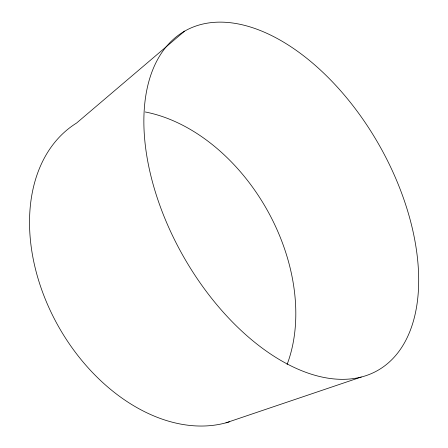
<?xml version="1.0" encoding="UTF-8"?>
<svg xmlns="http://www.w3.org/2000/svg" width="448" height="448" viewBox="0 0 448 448"><rect width="100%" height="100%" fill="white"/><g stroke="black" fill="none" stroke-linecap="round" stroke-linejoin="round"><path stroke-width="0.67" d="M184.621 31.119L76.58 123.043A168.622 119.487 60.4 0 0 53.861 317.878A168.622 119.487 60.4 0 0 229.376 421.826M225.966 422.822L361.284 377.037A195.194 112.61 60.4 0 0 337.887 87.707A195.194 112.61 60.4 0 0 144.53 137.424A195.194 112.61 60.4 0 0 361.284 377.037M145.258 111.978A168.622 119.487 60.4 0 1 287.095 364.476"/></g></svg>
